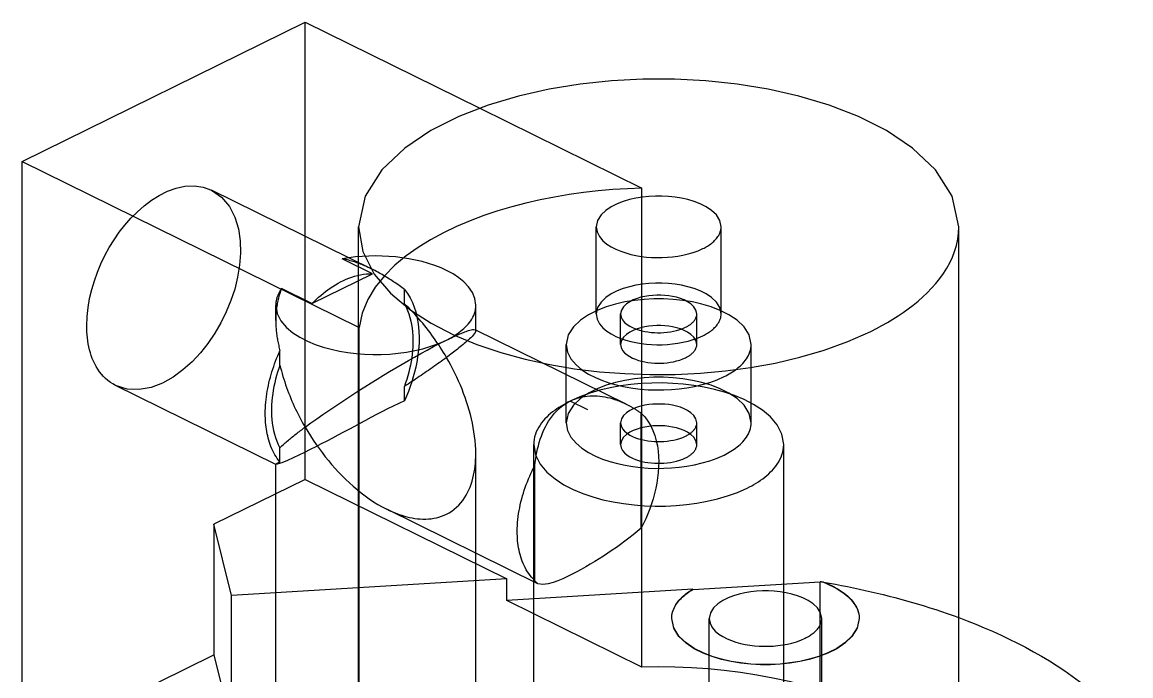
# Model space of a CAD drawing. Header units: millimetres. Extents: x 0 to 266, y -49 to 99.
# Drawn here: x 64.38 to 108.71, y 72.62 to 98.76 of the extents above; entities that cross this region are included whole.
import ezdxf

# ---------------------------------------------------------------- set-up
doc = ezdxf.new("R2010")
doc.units = ezdxf.units.MM
doc.layers.add('ISO_HIDDEN', color=8, linetype='CONTINUOUS')
doc.layers.add('ISO_VISIBLE', color=7, linetype='Continuous')

msp = doc.modelspace()

# ---------------------------------------------------------------- linework, layer by layer
at = {"layer": 'ISO_HIDDEN'}
for points in [[(75.689, 80.477), (75.689, 98.756)], [(82.674, 95.316), (89.163, 92.121)], [(66.956, 86.622), (66.97, 86.987), (67.009, 87.35), (67.072, 87.71), (67.156, 88.066), (67.261, 88.416), (67.384, 88.759), (67.525, 89.096), (67.683, 89.425), (67.858, 89.746), (68.05, 90.057), (68.258, 90.357), (68.483, 90.645), (68.724, 90.919), (68.981, 91.178), (69.256, 91.419), (69.548, 91.638), (69.858, 91.831), (70.185, 91.994), (70.528, 92.118), (70.885, 92.195), (71.249, 92.213), (71.611, 92.164), (71.953, 92.039)], [(71.953, 92.039), (72.353, 91.764), (72.664, 91.392), (72.884, 90.959), (73.023, 90.493), (73.093, 90.011), (73.106, 89.525), (73.07, 89.04), (72.991, 88.56), (72.874, 88.087), (72.722, 87.625), (72.537, 87.174), (72.322, 86.738), (72.078, 86.317), (71.804, 85.915), (71.501, 85.534), (71.169, 85.179), (70.806, 84.854), (70.413, 84.568), (69.989, 84.33), (69.535, 84.156), (69.057, 84.066), (68.572, 84.086), (68.11, 84.234)], [(78.363, 88.884), (71.953, 92.039)], [(89.163, 92.121), (88.578, 92.098), (87.993, 92.061), (87.409, 92.009), (86.827, 91.942), (86.247, 91.861), (85.669, 91.764), (85.094, 91.651), (84.522, 91.521), (83.955, 91.374), (83.393, 91.208), (82.837, 91.023), (82.288, 90.817), (81.749, 90.589), (81.22, 90.337), (80.705, 90.058), (80.206, 89.751), (79.729, 89.411), (79.279, 89.036), (78.865, 88.621), (78.498, 88.165), (78.194, 87.664), (77.971, 87.123), (77.849, 86.551)], [(89.163, 72.973), (89.163, 92.121)], [(87.331, 87.092), (87.331, 90.574)], [(92.331, 87.092), (92.331, 90.574)], [(82.517, 87.441), (82.481, 87.706), (82.379, 87.954), (82.228, 88.176), (82.043, 88.371), (81.835, 88.54), (81.611, 88.689), (81.376, 88.818), (81.132, 88.931), (80.882, 89.029), (80.627, 89.114), (80.368, 89.186), (80.107, 89.248), (79.843, 89.299), (79.577, 89.34), (79.31, 89.371), (79.043, 89.393), (78.774, 89.406), (78.506, 89.41), (78.237, 89.405), (77.969, 89.391), (77.701, 89.369), (77.434, 89.337), (77.169, 89.295)], [(78.363, 88.884), (78.314, 88.908), (78.264, 88.931), (78.214, 88.954), (78.164, 88.977), (78.113, 88.999), (78.063, 89.021), (78.012, 89.042), (77.961, 89.063), (77.909, 89.083), (77.858, 89.102), (77.806, 89.121), (77.754, 89.14), (77.702, 89.157), (77.649, 89.174), (77.597, 89.191), (77.544, 89.206), (77.491, 89.221), (77.438, 89.235), (77.384, 89.249), (77.331, 89.262), (77.277, 89.273), (77.223, 89.285), (77.169, 89.295)], [(78.382, 88.697), (77.169, 89.295)], [(75.965, 87.507), (76.05, 87.592), (76.137, 87.675), (76.226, 87.756), (76.317, 87.835), (76.41, 87.912), (76.504, 87.987), (76.601, 88.059), (76.699, 88.128), (76.8, 88.195), (76.902, 88.258), (77.006, 88.319), (77.112, 88.376), (77.22, 88.429), (77.33, 88.479), (77.441, 88.524), (77.555, 88.565), (77.669, 88.601), (77.786, 88.632), (77.903, 88.658), (78.022, 88.678), (78.142, 88.691), (78.262, 88.698), (78.382, 88.697)], [(75.965, 87.507), (78.382, 88.697)], [(79.663, 88.071), (79.609, 88.11), (79.555, 88.15), (79.501, 88.189), (79.447, 88.227), (79.392, 88.266), (79.337, 88.304), (79.282, 88.342), (79.227, 88.379), (79.171, 88.416), (79.115, 88.452), (79.059, 88.488), (79.003, 88.524), (78.946, 88.559), (78.889, 88.594), (78.832, 88.629), (78.774, 88.662), (78.717, 88.696), (78.659, 88.728), (78.6, 88.761), (78.541, 88.792), (78.482, 88.823), (78.423, 88.854), (78.363, 88.884)], [(92.331, 87.092), (92.277, 87.347), (92.137, 87.568), (91.947, 87.748), (91.729, 87.893), (91.495, 88.011), (91.25, 88.106), (90.999, 88.181), (90.743, 88.238), (90.485, 88.281), (90.224, 88.308), (89.962, 88.322), (89.7, 88.322), (89.438, 88.308), (89.177, 88.281), (88.918, 88.238), (88.663, 88.181), (88.411, 88.106), (88.167, 88.011), (87.933, 87.893), (87.715, 87.748), (87.525, 87.568), (87.385, 87.347), (87.331, 87.092)], [(74.751, 88.104), (74.73, 88.052), (74.71, 87.999), (74.691, 87.946), (74.673, 87.893), (74.656, 87.839), (74.64, 87.785), (74.625, 87.73), (74.612, 87.675), (74.599, 87.62), (74.587, 87.565), (74.576, 87.51), (74.567, 87.454), (74.558, 87.398), (74.55, 87.342), (74.543, 87.286), (74.537, 87.23), (74.531, 87.174), (74.527, 87.118), (74.523, 87.061), (74.521, 87.005), (74.519, 86.949), (74.518, 86.892), (74.517, 86.836)], [(74.751, 88.104), (74.733, 88.079), (74.716, 88.053), (74.699, 88.027), (74.682, 88.001), (74.667, 87.974), (74.651, 87.947), (74.637, 87.919), (74.623, 87.891), (74.61, 87.863), (74.598, 87.834), (74.586, 87.805), (74.576, 87.776), (74.566, 87.747), (74.557, 87.717), (74.549, 87.687), (74.541, 87.657), (74.535, 87.626), (74.53, 87.596), (74.525, 87.565), (74.522, 87.534), (74.519, 87.503), (74.518, 87.472), (74.517, 87.441)], [(75.965, 87.507), (74.751, 88.104)], [(79.663, 88.071), (79.784, 87.908), (79.889, 87.735), (79.979, 87.554), (80.055, 87.365), (80.116, 87.172), (80.165, 86.975), (80.202, 86.776), (80.228, 86.575), (80.243, 86.373), (80.249, 86.17), (80.247, 85.968), (80.235, 85.765), (80.216, 85.563), (80.19, 85.362), (80.156, 85.162), (80.116, 84.964), (80.069, 84.766), (80.015, 84.571), (79.956, 84.377), (79.891, 84.185), (79.82, 83.995), (79.744, 83.807), (79.663, 83.621)], [(79.663, 87.5), (79.663, 88.071)], [(91.356, 87.092), (91.323, 87.248), (91.238, 87.382), (91.122, 87.492), (90.989, 87.581), (90.846, 87.653), (90.697, 87.711), (90.543, 87.756), (90.387, 87.791), (90.23, 87.817), (90.071, 87.834), (89.911, 87.842), (89.751, 87.842), (89.591, 87.834), (89.432, 87.817), (89.274, 87.791), (89.118, 87.756), (88.965, 87.711), (88.816, 87.653), (88.673, 87.581), (88.54, 87.492), (88.424, 87.382), (88.339, 87.248), (88.306, 87.092)], [(74.517, 87.441), (74.574, 87.111), (74.726, 86.812), (74.943, 86.556), (75.201, 86.34), (75.483, 86.157), (75.782, 86.004), (76.092, 85.874), (76.411, 85.766), (76.735, 85.677), (77.064, 85.606), (77.395, 85.55), (77.729, 85.51), (78.065, 85.484), (78.401, 85.472), (78.737, 85.474), (79.073, 85.49), (79.408, 85.521), (79.741, 85.566), (80.072, 85.626), (80.399, 85.703), (80.722, 85.797), (81.038, 85.912), (81.346, 86.048)], [(74.517, 86.836), (74.517, 87.441)], [(79.663, 87.5), (79.73, 87.368), (79.789, 87.233), (79.84, 87.094), (79.883, 86.952), (79.919, 86.809), (79.948, 86.664), (79.97, 86.517), (79.986, 86.37), (79.997, 86.223), (80.002, 86.075), (80.001, 85.927), (79.996, 85.779), (79.986, 85.632), (79.971, 85.484), (79.952, 85.338), (79.929, 85.192), (79.902, 85.046), (79.871, 84.901), (79.836, 84.758), (79.798, 84.615), (79.756, 84.473), (79.711, 84.332), (79.663, 84.192)], [(81.346, 85.352), (81.285, 85.454), (81.223, 85.556), (81.161, 85.657), (81.097, 85.757), (81.032, 85.857), (80.965, 85.956), (80.898, 86.054), (80.829, 86.151), (80.759, 86.248), (80.689, 86.344), (80.616, 86.438), (80.543, 86.532), (80.469, 86.625), (80.393, 86.717), (80.317, 86.808), (80.239, 86.898), (80.16, 86.988), (80.08, 87.076), (79.999, 87.163), (79.917, 87.249), (79.833, 87.333), (79.748, 87.417), (79.663, 87.5)], [(81.346, 86.048), (81.42, 86.086), (81.493, 86.125), (81.566, 86.166), (81.637, 86.208), (81.708, 86.253), (81.777, 86.299), (81.844, 86.347), (81.911, 86.398), (81.975, 86.451), (82.038, 86.506), (82.098, 86.563), (82.156, 86.623), (82.211, 86.685), (82.263, 86.75), (82.312, 86.818), (82.356, 86.888), (82.397, 86.961), (82.432, 87.036), (82.462, 87.114), (82.486, 87.194), (82.503, 87.275), (82.514, 87.357), (82.517, 87.441)], [(82.517, 86.421), (82.517, 87.441)], [(93.531, 85.874), (93.451, 86.251), (93.244, 86.577), (92.963, 86.844), (92.64, 87.059), (92.293, 87.234), (91.932, 87.374), (91.56, 87.484), (91.181, 87.57), (90.798, 87.632), (90.412, 87.673), (90.025, 87.693), (89.637, 87.693), (89.249, 87.673), (88.863, 87.632), (88.48, 87.57), (88.102, 87.484), (87.73, 87.374), (87.368, 87.234), (87.022, 87.059), (86.699, 86.844), (86.418, 86.577), (86.211, 86.251), (86.131, 85.874)], [(87.331, 87.092), (87.366, 86.886), (87.462, 86.7), (87.597, 86.539), (87.758, 86.404), (87.934, 86.29), (88.121, 86.194), (88.315, 86.113), (88.514, 86.046), (88.717, 85.99), (88.922, 85.946), (89.13, 85.911), (89.338, 85.886), (89.548, 85.869), (89.758, 85.862), (89.968, 85.863), (90.178, 85.873), (90.387, 85.892), (90.596, 85.921), (90.803, 85.958), (91.007, 86.006), (91.209, 86.065), (91.407, 86.137), (91.599, 86.222)], [(88.306, 87.092), (88.327, 86.967), (88.386, 86.853), (88.468, 86.755), (88.566, 86.673), (88.674, 86.603), (88.788, 86.545), (88.906, 86.495), (89.028, 86.454), (89.151, 86.42), (89.277, 86.393), (89.403, 86.372), (89.53, 86.356), (89.658, 86.346), (89.786, 86.342), (89.915, 86.343), (90.043, 86.349), (90.17, 86.36), (90.297, 86.378), (90.424, 86.401), (90.548, 86.43), (90.671, 86.466), (90.792, 86.509), (90.909, 86.561)], [(88.306, 85.874), (88.306, 87.092)], [(90.909, 86.561), (90.938, 86.576), (90.966, 86.591), (90.993, 86.606), (91.02, 86.623), (91.047, 86.64), (91.074, 86.657), (91.099, 86.676), (91.125, 86.695), (91.149, 86.715), (91.173, 86.736), (91.196, 86.758), (91.218, 86.781), (91.239, 86.804), (91.259, 86.829), (91.278, 86.855), (91.295, 86.882), (91.31, 86.909), (91.323, 86.938), (91.335, 86.968), (91.344, 86.998), (91.35, 87.029), (91.354, 87.061), (91.356, 87.092)], [(91.356, 85.874), (91.356, 87.092)], [(91.599, 86.222), (91.645, 86.246), (91.691, 86.27), (91.736, 86.296), (91.781, 86.322), (91.825, 86.35), (91.868, 86.379), (91.91, 86.409), (91.952, 86.441), (91.992, 86.474), (92.031, 86.508), (92.069, 86.544), (92.105, 86.581), (92.14, 86.62), (92.172, 86.661), (92.202, 86.703), (92.23, 86.747), (92.255, 86.793), (92.278, 86.84), (92.296, 86.888), (92.311, 86.938), (92.322, 86.989), (92.329, 87.04), (92.331, 87.092)], [(68.11, 84.234), (68.003, 84.292), (67.901, 84.357), (67.804, 84.43), (67.712, 84.509), (67.625, 84.594), (67.544, 84.685), (67.47, 84.781), (67.401, 84.881), (67.337, 84.984), (67.28, 85.091), (67.227, 85.201), (67.18, 85.313), (67.139, 85.427), (67.102, 85.543), (67.069, 85.66), (67.041, 85.778), (67.018, 85.897), (66.998, 86.017), (66.983, 86.137), (66.971, 86.258), (66.962, 86.38), (66.958, 86.501), (66.956, 86.622)], [(74.517, 86.836), (74.517, 86.782), (74.519, 86.729), (74.52, 86.675), (74.523, 86.622), (74.526, 86.568), (74.529, 86.515), (74.533, 86.461), (74.538, 86.408), (74.544, 86.355), (74.55, 86.302), (74.557, 86.249), (74.564, 86.196), (74.572, 86.143), (74.581, 86.09), (74.59, 86.037), (74.6, 85.984), (74.61, 85.932), (74.621, 85.88), (74.633, 85.827), (74.645, 85.775), (74.657, 85.723), (74.671, 85.671), (74.685, 85.62)], [(77.831, 86.56), (77.849, 86.551)], [(77.849, 67.402), (77.849, 86.551)], [(81.346, 86.048), (81.394, 86.071), (81.442, 86.095), (81.49, 86.118), (81.539, 86.141), (81.587, 86.164), (81.636, 86.186), (81.684, 86.209), (81.733, 86.231), (81.782, 86.253), (81.831, 86.274), (81.88, 86.295), (81.93, 86.316), (81.979, 86.336), (82.029, 86.356), (82.079, 86.375), (82.129, 86.394), (82.18, 86.411), (82.231, 86.427), (82.282, 86.442), (82.334, 86.455), (82.387, 86.465), (82.44, 86.469), (82.493, 86.46)], [(82.493, 86.46), (82.495, 86.459), (82.496, 86.458), (82.498, 86.457), (82.5, 86.456), (82.502, 86.455), (82.503, 86.453), (82.505, 86.452), (82.506, 86.45), (82.508, 86.449), (82.509, 86.447), (82.51, 86.445), (82.512, 86.443), (82.513, 86.442), (82.513, 86.44), (82.514, 86.438), (82.515, 86.436), (82.516, 86.434), (82.516, 86.431), (82.516, 86.429), (82.517, 86.427), (82.517, 86.425), (82.517, 86.423), (82.517, 86.421)], [(88.535, 83.485), (82.493, 86.46)], [(91.356, 85.874), (91.323, 86.029), (91.238, 86.164), (91.122, 86.274), (90.989, 86.363), (90.846, 86.434), (90.697, 86.492), (90.543, 86.538), (90.387, 86.573), (90.23, 86.599), (90.071, 86.615), (89.911, 86.624), (89.751, 86.624), (89.591, 86.615), (89.432, 86.599), (89.274, 86.573), (89.118, 86.538), (88.965, 86.492), (88.816, 86.434), (88.673, 86.363), (88.54, 86.274), (88.424, 86.164), (88.339, 86.029), (88.306, 85.874)], [(75.689, 82.566), (75.923, 82.736), (76.158, 82.904), (76.395, 83.07), (76.633, 83.233), (76.873, 83.395), (77.113, 83.556), (77.355, 83.714), (77.597, 83.872), (77.841, 84.027), (78.085, 84.182), (78.33, 84.335), (78.576, 84.487), (78.823, 84.638), (79.071, 84.787), (79.319, 84.935), (79.569, 85.08), (79.819, 85.226), (80.07, 85.368), (80.323, 85.509), (80.576, 85.648), (80.831, 85.784), (81.088, 85.918), (81.346, 86.048)], [(82.517, 86.421), (82.495, 86.356), (82.456, 86.298), (82.412, 86.244), (82.365, 86.193), (82.316, 86.143), (82.266, 86.095), (82.215, 86.047), (82.163, 86.001), (82.111, 85.955), (82.058, 85.91), (82.005, 85.865), (81.951, 85.82), (81.897, 85.776), (81.843, 85.733), (81.789, 85.689), (81.734, 85.646), (81.679, 85.603), (81.624, 85.561), (81.568, 85.519), (81.513, 85.477), (81.457, 85.435), (81.401, 85.393), (81.346, 85.352)], [(74.098, 83.106), (74.099, 83.219), (74.103, 83.332), (74.11, 83.445), (74.119, 83.558), (74.13, 83.67), (74.144, 83.782), (74.16, 83.894), (74.178, 84.006), (74.199, 84.117), (74.221, 84.228), (74.246, 84.338), (74.272, 84.448), (74.3, 84.558), (74.331, 84.667), (74.363, 84.775), (74.397, 84.883), (74.433, 84.99), (74.471, 85.097), (74.51, 85.203), (74.551, 85.308), (74.594, 85.412), (74.638, 85.516), (74.685, 85.62)], [(74.685, 85.049), (74.685, 85.62)], [(86.131, 85.874), (86.183, 85.569), (86.324, 85.292), (86.525, 85.056), (86.763, 84.855), (87.024, 84.687), (87.301, 84.545), (87.588, 84.425), (87.883, 84.325), (88.183, 84.243), (88.486, 84.177), (88.793, 84.125), (89.102, 84.088), (89.412, 84.064), (89.723, 84.053), (90.034, 84.055), (90.345, 84.07), (90.655, 84.098), (90.963, 84.139), (91.269, 84.195), (91.572, 84.266), (91.87, 84.354), (92.163, 84.46), (92.447, 84.586)], [(86.131, 82.74), (86.131, 85.874)], [(88.306, 85.874), (88.327, 85.748), (88.386, 85.634), (88.468, 85.537), (88.566, 85.454), (88.674, 85.385), (88.788, 85.326), (88.906, 85.277), (89.028, 85.236), (89.151, 85.202), (89.277, 85.174), (89.403, 85.153), (89.53, 85.138), (89.658, 85.128), (89.786, 85.123), (89.915, 85.124), (90.043, 85.13), (90.17, 85.142), (90.297, 85.159), (90.424, 85.182), (90.548, 85.211), (90.671, 85.247), (90.792, 85.291), (90.909, 85.343)], [(90.909, 85.343), (90.938, 85.357), (90.966, 85.372), (90.993, 85.388), (91.02, 85.404), (91.047, 85.421), (91.074, 85.439), (91.099, 85.457), (91.125, 85.476), (91.149, 85.496), (91.173, 85.517), (91.196, 85.539), (91.218, 85.562), (91.239, 85.586), (91.259, 85.611), (91.278, 85.636), (91.295, 85.663), (91.31, 85.691), (91.323, 85.72), (91.335, 85.749), (91.344, 85.78), (91.35, 85.811), (91.354, 85.842), (91.356, 85.874)], [(92.447, 84.586), (92.516, 84.62), (92.584, 84.657), (92.651, 84.695), (92.717, 84.734), (92.782, 84.775), (92.846, 84.818), (92.909, 84.863), (92.97, 84.909), (93.029, 84.958), (93.087, 85.009), (93.143, 85.062), (93.197, 85.117), (93.248, 85.175), (93.296, 85.235), (93.341, 85.298), (93.382, 85.363), (93.419, 85.43), (93.452, 85.5), (93.48, 85.572), (93.502, 85.645), (93.518, 85.721), (93.528, 85.797), (93.531, 85.874)], [(93.531, 82.74), (93.531, 85.874)], [(81.346, 85.352), (81.274, 85.299), (81.202, 85.247), (81.13, 85.195), (81.058, 85.143), (80.986, 85.091), (80.913, 85.04), (80.841, 84.988), (80.768, 84.937), (80.695, 84.886), (80.622, 84.836), (80.549, 84.785), (80.476, 84.735), (80.402, 84.685), (80.329, 84.635), (80.255, 84.585), (80.181, 84.536), (80.108, 84.486), (80.034, 84.437), (79.96, 84.388), (79.885, 84.339), (79.811, 84.29), (79.737, 84.241), (79.663, 84.192)], [(82.517, 81.497), (82.513, 81.674), (82.503, 81.851), (82.49, 82.027), (82.469, 82.203), (82.444, 82.379), (82.415, 82.553), (82.38, 82.727), (82.341, 82.9), (82.299, 83.072), (82.252, 83.242), (82.202, 83.412), (82.148, 83.581), (82.09, 83.748), (82.03, 83.915), (81.965, 84.079), (81.899, 84.244), (81.828, 84.406), (81.755, 84.567), (81.678, 84.727), (81.599, 84.885), (81.517, 85.042), (81.432, 85.197), (81.346, 85.352)], [(74.685, 85.049), (74.636, 84.909), (74.591, 84.768), (74.549, 84.626), (74.511, 84.483), (74.476, 84.34), (74.445, 84.195), (74.418, 84.049), (74.395, 83.903), (74.376, 83.757), (74.362, 83.609), (74.351, 83.462), (74.346, 83.314), (74.346, 83.166), (74.35, 83.018), (74.361, 82.871), (74.377, 82.724), (74.399, 82.577), (74.428, 82.432), (74.464, 82.289), (74.507, 82.147), (74.558, 82.008), (74.617, 81.873), (74.685, 81.741)], [(74.685, 85.049), (74.712, 84.935), (74.741, 84.822), (74.772, 84.709), (74.804, 84.597), (74.838, 84.485), (74.874, 84.374), (74.911, 84.263), (74.949, 84.153), (74.989, 84.043), (75.031, 83.934), (75.073, 83.825), (75.118, 83.717), (75.163, 83.609), (75.21, 83.502), (75.258, 83.396), (75.308, 83.29), (75.359, 83.185), (75.41, 83.08), (75.464, 82.976), (75.518, 82.873), (75.574, 82.77), (75.631, 82.668), (75.689, 82.566)], [(93.531, 82.74), (93.451, 83.117), (93.244, 83.444), (92.963, 83.711), (92.64, 83.926), (92.293, 84.1), (91.932, 84.24), (91.56, 84.351), (91.181, 84.437), (90.798, 84.499), (90.412, 84.54), (90.025, 84.56), (89.637, 84.56), (89.249, 84.54), (88.863, 84.499), (88.48, 84.437), (88.102, 84.351), (87.73, 84.24), (87.368, 84.1), (87.022, 83.926), (86.699, 83.711), (86.418, 83.444), (86.211, 83.117), (86.131, 82.74)], [(94.831, 81.87), (94.76, 82.283), (94.569, 82.656), (94.298, 82.976), (93.977, 83.246), (93.624, 83.474), (93.25, 83.666), (92.862, 83.828), (92.464, 83.963), (92.058, 84.074), (91.648, 84.164), (91.233, 84.233), (90.816, 84.284), (90.397, 84.316), (89.976, 84.331), (89.556, 84.328), (89.136, 84.308), (88.718, 84.27), (88.301, 84.214), (87.887, 84.138), (87.478, 84.042), (87.075, 83.924), (86.679, 83.781), (86.295, 83.611)], [(74.52, 81.078), (68.11, 84.234)], [(79.663, 83.621), (79.663, 84.192)], [(86.295, 83.611), (86.387, 83.653), (86.481, 83.691), (86.577, 83.723), (86.674, 83.751), (86.772, 83.774), (86.872, 83.791), (86.972, 83.805), (87.073, 83.813), (87.174, 83.817), (87.275, 83.817), (87.376, 83.812), (87.476, 83.804), (87.577, 83.791), (87.676, 83.775), (87.775, 83.755), (87.874, 83.732), (87.971, 83.705), (88.068, 83.676), (88.164, 83.643), (88.258, 83.607), (88.352, 83.569), (88.444, 83.528), (88.535, 83.485)], [(79.663, 83.621), (79.436, 83.517), (79.211, 83.408), (78.988, 83.296), (78.765, 83.182), (78.544, 83.066), (78.323, 82.949), (78.103, 82.832), (77.883, 82.714), (77.662, 82.596), (77.442, 82.478), (77.222, 82.36), (77.002, 82.243), (76.781, 82.126), (76.56, 82.009), (76.338, 81.894), (76.116, 81.78), (75.893, 81.667), (75.669, 81.556), (75.445, 81.447), (75.218, 81.341), (74.99, 81.239), (74.759, 81.144), (74.52, 81.078)], [(86.295, 83.611), (86.202, 83.564), (86.111, 83.515), (86.02, 83.464), (85.931, 83.411), (85.843, 83.355), (85.756, 83.297), (85.672, 83.236), (85.589, 83.173), (85.508, 83.107), (85.43, 83.039), (85.355, 82.967), (85.282, 82.892), (85.213, 82.815), (85.148, 82.733), (85.088, 82.649), (85.032, 82.561), (84.982, 82.47), (84.937, 82.376), (84.9, 82.279), (84.87, 82.179), (84.849, 82.077), (84.835, 81.974), (84.831, 81.87)], [(84.881, 81.04), (84.897, 81.172), (84.916, 81.304), (84.937, 81.435), (84.962, 81.566), (84.99, 81.696), (85.022, 81.825), (85.057, 81.954), (85.096, 82.081), (85.14, 82.207), (85.188, 82.331), (85.24, 82.453), (85.298, 82.573), (85.361, 82.691), (85.429, 82.805), (85.502, 82.916), (85.582, 83.023), (85.667, 83.125), (85.758, 83.223), (85.855, 83.314), (85.957, 83.399), (86.065, 83.477), (86.178, 83.548), (86.295, 83.611)], [(87.002, 83.263), (86.295, 83.611)], [(91.356, 82.74), (91.323, 82.896), (91.238, 83.03), (91.122, 83.14), (90.989, 83.229), (90.846, 83.301), (90.697, 83.359), (90.543, 83.404), (90.387, 83.44), (90.23, 83.465), (90.071, 83.482), (89.911, 83.49), (89.751, 83.49), (89.591, 83.482), (89.432, 83.465), (89.274, 83.44), (89.118, 83.404), (88.965, 83.359), (88.816, 83.301), (88.673, 83.229), (88.54, 83.14), (88.424, 83.03), (88.339, 82.896), (88.306, 82.74)], [(88.535, 83.485), (88.562, 83.472), (88.589, 83.458), (88.616, 83.444), (88.642, 83.43), (88.668, 83.416), (88.695, 83.402), (88.721, 83.387), (88.747, 83.372), (88.773, 83.358), (88.799, 83.342), (88.824, 83.327), (88.85, 83.311), (88.875, 83.296), (88.901, 83.28), (88.926, 83.264), (88.951, 83.247), (88.976, 83.231), (89.001, 83.214), (89.026, 83.198), (89.051, 83.181), (89.075, 83.163), (89.099, 83.146), (89.124, 83.128)], [(74.685, 81.17), (74.629, 81.241), (74.576, 81.313), (74.527, 81.388), (74.481, 81.465), (74.437, 81.544), (74.397, 81.624), (74.36, 81.705), (74.326, 81.788), (74.294, 81.872), (74.265, 81.957), (74.239, 82.043), (74.215, 82.129), (74.193, 82.216), (74.174, 82.304), (74.158, 82.392), (74.143, 82.48), (74.131, 82.569), (74.12, 82.658), (74.112, 82.748), (74.106, 82.837), (74.101, 82.927), (74.099, 83.016), (74.098, 83.106)], [(89.124, 78.523), (89.124, 83.128)], [(89.124, 83.128), (89.273, 82.976), (89.402, 82.806), (89.512, 82.623), (89.603, 82.43), (89.677, 82.23), (89.735, 82.025), (89.778, 81.816), (89.808, 81.605), (89.825, 81.392), (89.831, 81.178), (89.826, 80.965), (89.811, 80.752), (89.787, 80.54), (89.754, 80.329), (89.713, 80.12), (89.664, 79.912), (89.607, 79.706), (89.543, 79.503), (89.473, 79.301), (89.395, 79.102), (89.311, 78.906), (89.221, 78.713), (89.124, 78.523)], [(74.685, 81.741), (74.725, 81.781), (74.765, 81.821), (74.807, 81.859), (74.849, 81.897), (74.891, 81.935), (74.933, 81.972), (74.976, 82.009), (75.02, 82.045), (75.063, 82.081), (75.107, 82.117), (75.151, 82.153), (75.195, 82.188), (75.239, 82.224), (75.283, 82.259), (75.328, 82.293), (75.373, 82.328), (75.418, 82.362), (75.462, 82.397), (75.508, 82.431), (75.553, 82.465), (75.598, 82.499), (75.643, 82.533), (75.689, 82.566)], [(75.689, 82.566), (75.794, 82.392), (75.901, 82.218), (76.013, 82.047), (76.128, 81.878), (76.246, 81.711), (76.368, 81.547), (76.491, 81.385), (76.621, 81.227), (76.752, 81.07), (76.887, 80.918), (77.025, 80.768), (77.167, 80.62), (77.313, 80.477), (77.46, 80.336), (77.613, 80.201), (77.769, 80.069), (77.927, 79.94), (78.091, 79.818), (78.257, 79.699), (78.426, 79.585), (78.601, 79.479), (78.778, 79.378), (78.959, 79.283)], [(86.131, 82.74), (86.183, 82.435), (86.324, 82.159), (86.525, 81.922), (86.763, 81.722), (87.024, 81.553), (87.301, 81.411), (87.588, 81.292), (87.883, 81.192), (88.183, 81.109), (88.486, 81.043), (88.793, 80.992), (89.102, 80.954), (89.412, 80.93), (89.723, 80.919), (90.034, 80.921), (90.345, 80.936), (90.655, 80.964), (90.963, 81.006), (91.269, 81.062), (91.572, 81.133), (91.87, 81.22), (92.163, 81.326), (92.447, 81.452)], [(88.306, 82.74), (88.327, 82.615), (88.386, 82.501), (88.468, 82.403), (88.566, 82.321), (88.674, 82.251), (88.788, 82.193), (88.906, 82.143), (89.028, 82.102), (89.151, 82.068), (89.277, 82.041), (89.403, 82.02), (89.53, 82.004), (89.658, 81.994), (89.786, 81.99), (89.915, 81.991), (90.043, 81.997), (90.17, 82.008), (90.297, 82.026), (90.424, 82.049), (90.548, 82.078), (90.671, 82.114), (90.792, 82.158), (90.909, 82.21)], [(88.306, 81.87), (88.306, 82.74)], [(91.356, 81.87), (91.323, 82.025), (91.238, 82.16), (91.122, 82.27), (90.989, 82.359), (90.846, 82.43), (90.697, 82.488), (90.543, 82.534), (90.387, 82.569), (90.23, 82.595), (90.071, 82.612), (89.911, 82.62), (89.751, 82.62), (89.591, 82.612), (89.432, 82.595), (89.274, 82.569), (89.118, 82.534), (88.965, 82.488), (88.816, 82.43), (88.673, 82.359), (88.54, 82.27), (88.424, 82.16), (88.339, 82.025), (88.306, 81.87)], [(90.909, 82.21), (90.938, 82.224), (90.966, 82.239), (90.993, 82.254), (91.02, 82.271), (91.047, 82.288), (91.074, 82.305), (91.099, 82.324), (91.125, 82.343), (91.149, 82.363), (91.173, 82.384), (91.196, 82.406), (91.218, 82.429), (91.239, 82.452), (91.259, 82.477), (91.278, 82.503), (91.295, 82.53), (91.31, 82.558), (91.323, 82.586), (91.335, 82.616), (91.344, 82.646), (91.35, 82.677), (91.354, 82.709), (91.356, 82.74)], [(91.356, 81.87), (91.356, 82.74)], [(92.447, 81.452), (92.516, 81.487), (92.584, 81.523), (92.651, 81.561), (92.717, 81.601), (92.782, 81.642), (92.846, 81.685), (92.909, 81.729), (92.97, 81.776), (93.029, 81.825), (93.087, 81.876), (93.143, 81.929), (93.197, 81.984), (93.248, 82.042), (93.296, 82.102), (93.341, 82.164), (93.382, 82.229), (93.419, 82.297), (93.452, 82.366), (93.48, 82.438), (93.502, 82.512), (93.518, 82.587), (93.528, 82.664), (93.531, 82.74)], [(74.685, 81.17), (74.685, 81.741)], [(84.831, 81.87), (84.902, 81.458), (85.092, 81.084), (85.364, 80.764), (85.685, 80.494), (86.038, 80.266), (86.412, 80.074), (86.8, 79.912), (87.198, 79.777), (87.603, 79.666), (88.014, 79.577), (88.429, 79.507), (88.846, 79.456), (89.265, 79.424), (89.685, 79.409), (90.106, 79.412), (90.525, 79.432), (90.944, 79.47), (91.361, 79.526), (91.774, 79.602), (92.184, 79.698), (92.587, 79.816), (92.982, 79.959), (93.366, 80.129)], [(84.831, 62.722), (84.831, 81.87)], [(88.306, 81.87), (88.327, 81.744), (88.386, 81.63), (88.468, 81.533), (88.566, 81.45), (88.674, 81.381), (88.788, 81.322), (88.906, 81.273), (89.028, 81.232), (89.151, 81.198), (89.277, 81.171), (89.403, 81.149), (89.53, 81.134), (89.658, 81.124), (89.786, 81.12), (89.915, 81.12), (90.043, 81.127), (90.17, 81.138), (90.297, 81.155), (90.424, 81.178), (90.548, 81.208), (90.671, 81.244), (90.792, 81.287), (90.909, 81.339)], [(90.909, 81.339), (90.938, 81.353), (90.966, 81.368), (90.993, 81.384), (91.02, 81.4), (91.047, 81.417), (91.074, 81.435), (91.099, 81.453), (91.125, 81.473), (91.149, 81.493), (91.173, 81.514), (91.196, 81.535), (91.218, 81.558), (91.239, 81.582), (91.259, 81.607), (91.278, 81.633), (91.295, 81.659), (91.31, 81.687), (91.323, 81.716), (91.335, 81.746), (91.344, 81.776), (91.35, 81.807), (91.354, 81.838), (91.356, 81.87)], [(93.366, 80.129), (93.459, 80.176), (93.551, 80.225), (93.642, 80.276), (93.731, 80.33), (93.819, 80.385), (93.905, 80.443), (93.99, 80.504), (94.073, 80.567), (94.153, 80.633), (94.231, 80.701), (94.307, 80.773), (94.379, 80.848), (94.448, 80.926), (94.513, 81.007), (94.574, 81.091), (94.63, 81.179), (94.68, 81.27), (94.724, 81.364), (94.762, 81.462), (94.791, 81.561), (94.813, 81.663), (94.826, 81.766), (94.831, 81.87)], [(94.831, 62.722), (94.831, 81.87)], [(74.517, 81.082), (74.521, 81.09), (74.527, 81.096), (74.533, 81.101), (74.54, 81.105), (74.547, 81.11), (74.555, 81.114), (74.562, 81.118), (74.569, 81.122), (74.577, 81.126), (74.584, 81.13), (74.592, 81.133), (74.599, 81.137), (74.607, 81.14), (74.614, 81.144), (74.622, 81.147), (74.63, 81.15), (74.638, 81.153), (74.645, 81.156), (74.653, 81.159), (74.661, 81.162), (74.669, 81.165), (74.677, 81.168), (74.685, 81.17)], [(81.346, 79.085), (81.453, 79.145), (81.557, 79.21), (81.657, 79.282), (81.75, 79.362), (81.838, 79.448), (81.921, 79.538), (81.997, 79.635), (82.067, 79.736), (82.132, 79.84), (82.191, 79.948), (82.243, 80.059), (82.293, 80.171), (82.333, 80.287), (82.371, 80.404), (82.403, 80.523), (82.431, 80.643), (82.455, 80.763), (82.474, 80.885), (82.491, 81.006), (82.501, 81.129), (82.511, 81.251), (82.514, 81.374), (82.517, 81.497)], [(82.517, 68.292), (82.517, 81.497)], [(74.52, 81.078), (74.52, 81.078), (74.52, 81.079), (74.519, 81.079), (74.519, 81.079), (74.519, 81.079), (74.519, 81.079), (74.519, 81.079), (74.519, 81.079), (74.518, 81.08), (74.518, 81.08), (74.518, 81.08), (74.518, 81.08), (74.518, 81.08), (74.518, 81.08), (74.518, 81.081), (74.517, 81.081), (74.517, 81.081), (74.517, 81.081), (74.517, 81.082), (74.517, 81.082), (74.517, 81.082), (74.517, 81.082), (74.517, 81.082)], [(74.517, 68.292), (74.517, 81.082)], [(84.174, 78.389), (84.176, 78.509), (84.181, 78.629), (84.189, 78.749), (84.2, 78.869), (84.214, 78.989), (84.23, 79.108), (84.25, 79.227), (84.272, 79.345), (84.297, 79.463), (84.324, 79.581), (84.353, 79.697), (84.385, 79.814), (84.42, 79.929), (84.456, 80.044), (84.495, 80.158), (84.536, 80.271), (84.579, 80.383), (84.624, 80.495), (84.672, 80.606), (84.721, 80.716), (84.772, 80.825), (84.826, 80.933), (84.881, 81.04)], [(84.881, 76.434), (84.881, 81.04)], [(75.689, 80.477), (72.041, 78.681)], [(75.689, 80.477), (83.755, 76.506)], [(78.959, 79.283), (79.057, 79.237), (79.154, 79.192), (79.254, 79.151), (79.354, 79.111), (79.456, 79.075), (79.558, 79.041), (79.661, 79.01), (79.765, 78.982), (79.87, 78.957), (79.976, 78.936), (80.082, 78.918), (80.189, 78.906), (80.297, 78.896), (80.404, 78.891), (80.512, 78.892), (80.62, 78.896), (80.727, 78.906), (80.834, 78.922), (80.939, 78.943), (81.044, 78.969), (81.146, 79.003), (81.247, 79.041), (81.346, 79.085)], [(85.002, 76.308), (78.959, 79.283)], [(72.749, 75.84), (72.041, 78.681)], [(72.041, 78.681), (72.041, 73.459)], [(89.124, 78.523), (88.966, 78.389), (88.805, 78.257), (88.642, 78.129), (88.477, 78.004), (88.31, 77.881), (88.141, 77.76), (87.971, 77.642), (87.799, 77.526), (87.626, 77.412), (87.451, 77.301), (87.274, 77.192), (87.097, 77.085), (86.917, 76.98), (86.737, 76.879), (86.554, 76.78), (86.37, 76.685), (86.184, 76.594), (85.995, 76.508), (85.804, 76.428), (85.609, 76.358), (85.409, 76.302), (85.204, 76.273), (85.002, 76.308)], [(84.881, 76.434), (84.814, 76.498), (84.75, 76.566), (84.69, 76.637), (84.634, 76.711), (84.582, 76.788), (84.533, 76.867), (84.488, 76.949), (84.446, 77.032), (84.408, 77.117), (84.373, 77.203), (84.342, 77.29), (84.313, 77.379), (84.287, 77.468), (84.265, 77.558), (84.245, 77.649), (84.228, 77.741), (84.213, 77.832), (84.201, 77.925), (84.191, 78.017), (84.183, 78.11), (84.178, 78.203), (84.175, 78.296), (84.174, 78.389)], [(83.755, 76.506), (72.749, 75.84)], [(83.755, 75.635), (83.755, 76.506)], [(85.002, 76.308), (84.995, 76.311), (84.988, 76.315), (84.981, 76.319), (84.975, 76.323), (84.968, 76.327), (84.962, 76.332), (84.956, 76.337), (84.95, 76.341), (84.944, 76.347), (84.938, 76.352), (84.933, 76.357), (84.928, 76.363), (84.922, 76.369), (84.918, 76.375), (84.913, 76.381), (84.908, 76.387), (84.904, 76.393), (84.9, 76.4), (84.896, 76.407), (84.892, 76.413), (84.888, 76.42), (84.884, 76.427), (84.881, 76.434)], [(91.191, 76.076), (96.29, 76.384)], [(96.424, 76.362), (96.418, 76.363), (96.412, 76.364), (96.406, 76.365), (96.4, 76.366), (96.395, 76.367), (96.389, 76.368), (96.383, 76.369), (96.377, 76.37), (96.371, 76.371), (96.366, 76.372), (96.36, 76.373), (96.354, 76.374), (96.348, 76.375), (96.342, 76.376), (96.337, 76.377), (96.331, 76.378), (96.325, 76.379), (96.319, 76.38), (96.313, 76.381), (96.307, 76.381), (96.302, 76.382), (96.296, 76.383), (96.29, 76.384)], [(96.29, 72.041), (96.29, 76.384)], [(96.424, 76.362), (96.424, 76.37)], [(96.424, 76.37), (96.511, 76.336), (96.597, 76.299), (96.682, 76.26), (96.767, 76.22), (96.85, 76.177), (96.932, 76.132), (97.013, 76.084), (97.092, 76.035), (97.17, 75.982), (97.246, 75.927), (97.319, 75.869), (97.39, 75.808), (97.458, 75.744), (97.523, 75.676), (97.584, 75.605), (97.641, 75.531), (97.693, 75.452), (97.738, 75.371), (97.777, 75.286), (97.809, 75.197), (97.832, 75.107), (97.847, 75.014), (97.851, 74.921)], [(96.424, 76.37), (96.663, 76.328), (96.903, 76.285), (97.142, 76.239), (97.381, 76.192), (97.619, 76.143), (97.857, 76.093), (98.095, 76.041), (98.332, 75.987), (98.569, 75.931), (98.806, 75.874), (99.042, 75.814), (99.277, 75.753), (99.513, 75.69), (99.747, 75.625), (99.981, 75.558), (100.215, 75.49), (100.448, 75.419), (100.68, 75.346), (100.911, 75.271), (101.142, 75.195), (101.373, 75.116), (101.602, 75.035), (101.831, 74.951)], [(96.424, 76.362), (96.511, 76.327), (96.597, 76.29), (96.682, 76.252), (96.767, 76.211), (96.85, 76.168), (96.932, 76.123), (97.013, 76.076), (97.092, 76.026), (97.17, 75.973), (97.246, 75.918), (97.319, 75.86), (97.39, 75.799), (97.458, 75.735), (97.523, 75.667), (97.584, 75.596), (97.641, 75.522), (97.693, 75.444), (97.738, 75.362), (97.777, 75.277), (97.809, 75.189), (97.832, 75.098), (97.847, 75.006), (97.851, 74.912)], [(72.749, 70.618), (72.749, 75.84)], [(91.191, 76.085), (83.755, 75.635)], [(90.351, 74.921), (90.354, 74.986), (90.361, 75.051), (90.372, 75.115), (90.388, 75.178), (90.408, 75.24), (90.432, 75.301), (90.459, 75.36), (90.49, 75.418), (90.523, 75.473), (90.56, 75.528), (90.599, 75.58), (90.64, 75.631), (90.683, 75.68), (90.728, 75.727), (90.774, 75.772), (90.822, 75.816), (90.872, 75.859), (90.922, 75.9), (90.974, 75.94), (91.027, 75.978), (91.081, 76.015), (91.135, 76.05), (91.191, 76.085)], [(90.351, 74.912), (90.354, 74.977), (90.361, 75.042), (90.372, 75.106), (90.388, 75.169), (90.408, 75.231), (90.432, 75.292), (90.459, 75.351), (90.49, 75.409), (90.523, 75.465), (90.56, 75.519), (90.599, 75.571), (90.64, 75.622), (90.683, 75.671), (90.728, 75.718), (90.774, 75.764), (90.822, 75.808), (90.872, 75.85), (90.922, 75.891), (90.974, 75.931), (91.027, 75.969), (91.081, 76.006), (91.135, 76.042), (91.191, 76.076)], [(91.191, 76.076), (91.191, 76.085)], [(96.351, 74.912), (96.303, 75.141), (96.177, 75.34), (96.006, 75.502), (95.81, 75.633), (95.599, 75.739), (95.379, 75.824), (95.153, 75.891), (94.923, 75.943), (94.69, 75.981), (94.455, 76.006), (94.219, 76.018), (93.983, 76.018), (93.748, 76.006), (93.513, 75.981), (93.28, 75.943), (93.05, 75.891), (92.824, 75.824), (92.604, 75.739), (92.393, 75.633), (92.197, 75.502), (92.026, 75.34), (91.9, 75.141), (91.851, 74.912)], [(89.163, 72.973), (83.755, 75.635)], [(97.851, 74.921), (97.77, 74.539), (97.56, 74.208), (97.275, 73.937), (96.949, 73.719), (96.597, 73.543), (96.231, 73.401), (95.854, 73.288), (95.47, 73.202), (95.082, 73.139), (94.691, 73.097), (94.298, 73.077), (93.905, 73.077), (93.512, 73.097), (93.121, 73.139), (92.733, 73.202), (92.349, 73.288), (91.972, 73.401), (91.605, 73.543), (91.254, 73.719), (90.927, 73.937), (90.642, 74.208), (90.433, 74.539), (90.351, 74.921)], [(90.351, 74.912), (90.351, 74.921)], [(97.851, 74.912), (97.77, 74.53), (97.56, 74.199), (97.275, 73.929), (96.949, 73.71), (96.597, 73.534), (96.231, 73.392), (95.854, 73.28), (95.47, 73.193), (95.082, 73.13), (94.691, 73.089), (94.298, 73.068), (93.905, 73.068), (93.512, 73.089), (93.121, 73.13), (92.733, 73.193), (92.349, 73.28), (91.972, 73.392), (91.605, 73.534), (91.254, 73.71), (90.927, 73.929), (90.642, 74.199), (90.433, 74.53), (90.351, 74.912)], [(91.851, 74.912), (91.883, 74.726), (91.969, 74.558), (92.091, 74.414), (92.236, 74.293), (92.395, 74.19), (92.563, 74.104), (92.737, 74.031), (92.917, 73.97), (93.099, 73.92), (93.284, 73.88), (93.47, 73.849), (93.658, 73.826), (93.847, 73.811), (94.036, 73.805), (94.225, 73.806), (94.414, 73.815), (94.602, 73.832), (94.79, 73.857), (94.976, 73.891), (95.16, 73.934), (95.342, 73.988), (95.519, 74.052), (95.692, 74.129)], [(91.851, 70.569), (91.851, 74.912)], [(95.692, 74.129), (95.734, 74.15), (95.775, 74.172), (95.816, 74.195), (95.856, 74.219), (95.896, 74.244), (95.935, 74.27), (95.973, 74.297), (96.01, 74.326), (96.046, 74.355), (96.082, 74.386), (96.116, 74.418), (96.148, 74.452), (96.179, 74.487), (96.208, 74.524), (96.236, 74.562), (96.261, 74.601), (96.284, 74.642), (96.303, 74.684), (96.32, 74.728), (96.334, 74.773), (96.343, 74.819), (96.349, 74.865), (96.351, 74.912)], [(96.351, 70.569), (96.351, 74.912)], [(97.851, 74.912), (97.851, 74.921)], [(64.375, 69.685), (72.041, 73.459)], [(72.041, 73.459), (72.749, 70.618)], [(101.831, 67.073), (101.757, 67.726), (101.548, 68.349), (101.227, 68.924), (100.824, 69.443), (100.359, 69.909), (99.849, 70.326), (99.307, 70.698), (98.739, 71.032), (98.153, 71.33), (97.551, 71.597), (96.937, 71.835), (96.313, 72.046), (95.682, 72.232), (95.044, 72.395), (94.401, 72.537), (93.754, 72.657), (93.103, 72.758), (92.45, 72.839), (91.794, 72.902), (91.138, 72.947), (90.48, 72.973), (89.821, 72.982), (89.163, 72.973)]]:
    msp.add_lwpolyline(points, dxfattribs=at)
at = {"layer": 'ISO_VISIBLE'}
for points in [[(64.375, 93.185), (75.689, 98.756)], [(75.689, 98.756), (82.674, 95.316)], [(101.831, 90.574), (101.571, 91.797), (100.9, 92.856), (99.988, 93.72), (98.942, 94.419), (97.818, 94.984), (96.644, 95.438), (95.438, 95.798), (94.211, 96.075), (92.969, 96.277), (91.717, 96.409), (90.46, 96.474), (89.202, 96.474), (87.945, 96.409), (86.693, 96.277), (85.451, 96.075), (84.223, 95.798), (83.017, 95.438), (81.844, 94.984), (80.72, 94.419), (79.674, 93.72), (78.762, 92.856), (78.091, 91.797), (77.831, 90.574)], [(64.375, 93.185), (77.831, 86.56)], [(64.375, 69.685), (64.375, 93.185)], [(92.331, 90.574), (92.277, 90.829), (92.137, 91.049), (91.947, 91.229), (91.729, 91.375), (91.495, 91.493), (91.25, 91.587), (90.999, 91.662), (90.743, 91.72), (90.485, 91.762), (90.224, 91.79), (89.962, 91.803), (89.7, 91.803), (89.438, 91.79), (89.177, 91.762), (88.918, 91.72), (88.663, 91.662), (88.411, 91.587), (88.167, 91.493), (87.933, 91.375), (87.715, 91.229), (87.525, 91.049), (87.385, 90.829), (87.331, 90.574)], [(77.831, 90.574), (78, 89.584), (78.458, 88.688), (79.11, 87.92), (79.881, 87.271), (80.728, 86.724), (81.625, 86.263), (82.557, 85.875), (83.512, 85.551), (84.485, 85.284), (85.471, 85.069), (86.466, 84.903), (87.467, 84.781), (88.473, 84.704), (89.481, 84.668), (90.49, 84.675), (91.498, 84.723), (92.503, 84.814), (93.503, 84.949), (94.495, 85.13), (95.477, 85.361), (96.445, 85.644), (97.394, 85.987), (98.316, 86.396)], [(77.831, 67.073), (77.831, 90.574)], [(87.331, 90.574), (87.366, 90.368), (87.462, 90.181), (87.597, 90.021), (87.758, 89.886), (87.934, 89.772), (88.121, 89.676), (88.315, 89.595), (88.514, 89.528), (88.717, 89.472), (88.922, 89.427), (89.13, 89.392), (89.338, 89.367), (89.548, 89.351), (89.758, 89.344), (89.968, 89.345), (90.178, 89.355), (90.387, 89.374), (90.596, 89.402), (90.803, 89.44), (91.007, 89.488), (91.209, 89.547), (91.407, 89.618), (91.599, 89.704)], [(91.599, 89.704), (91.645, 89.727), (91.691, 89.752), (91.736, 89.777), (91.781, 89.804), (91.825, 89.832), (91.868, 89.861), (91.91, 89.891), (91.952, 89.922), (91.992, 89.955), (92.031, 89.99), (92.069, 90.025), (92.105, 90.063), (92.14, 90.102), (92.172, 90.142), (92.202, 90.185), (92.23, 90.229), (92.255, 90.274), (92.278, 90.321), (92.296, 90.37), (92.311, 90.42), (92.322, 90.47), (92.329, 90.522), (92.331, 90.574)], [(98.316, 86.396), (98.539, 86.509), (98.759, 86.626), (98.977, 86.749), (99.191, 86.877), (99.402, 87.01), (99.61, 87.15), (99.813, 87.295), (100.011, 87.446), (100.205, 87.604), (100.392, 87.769), (100.573, 87.941), (100.747, 88.12), (100.913, 88.307), (101.069, 88.502), (101.215, 88.705), (101.349, 88.916), (101.469, 89.134), (101.575, 89.36), (101.664, 89.594), (101.736, 89.833), (101.788, 90.077), (101.82, 90.325), (101.831, 90.574)], [(101.831, 67.073), (101.831, 90.574)], [(101.831, 74.951), (102.173, 74.822), (102.513, 74.688), (102.851, 74.548), (103.187, 74.403), (103.521, 74.252), (103.851, 74.096), (104.179, 73.934), (104.504, 73.765), (104.825, 73.59), (105.143, 73.409), (105.456, 73.22), (105.765, 73.025), (106.07, 72.822), (106.369, 72.611), (106.662, 72.392), (106.949, 72.166), (107.229, 71.93), (107.501, 71.686), (107.765, 71.432), (108.019, 71.169), (108.263, 70.896), (108.494, 70.613), (108.713, 70.32)]]:
    msp.add_lwpolyline(points, dxfattribs=at)

doc.saveas('drawing.dxf')
